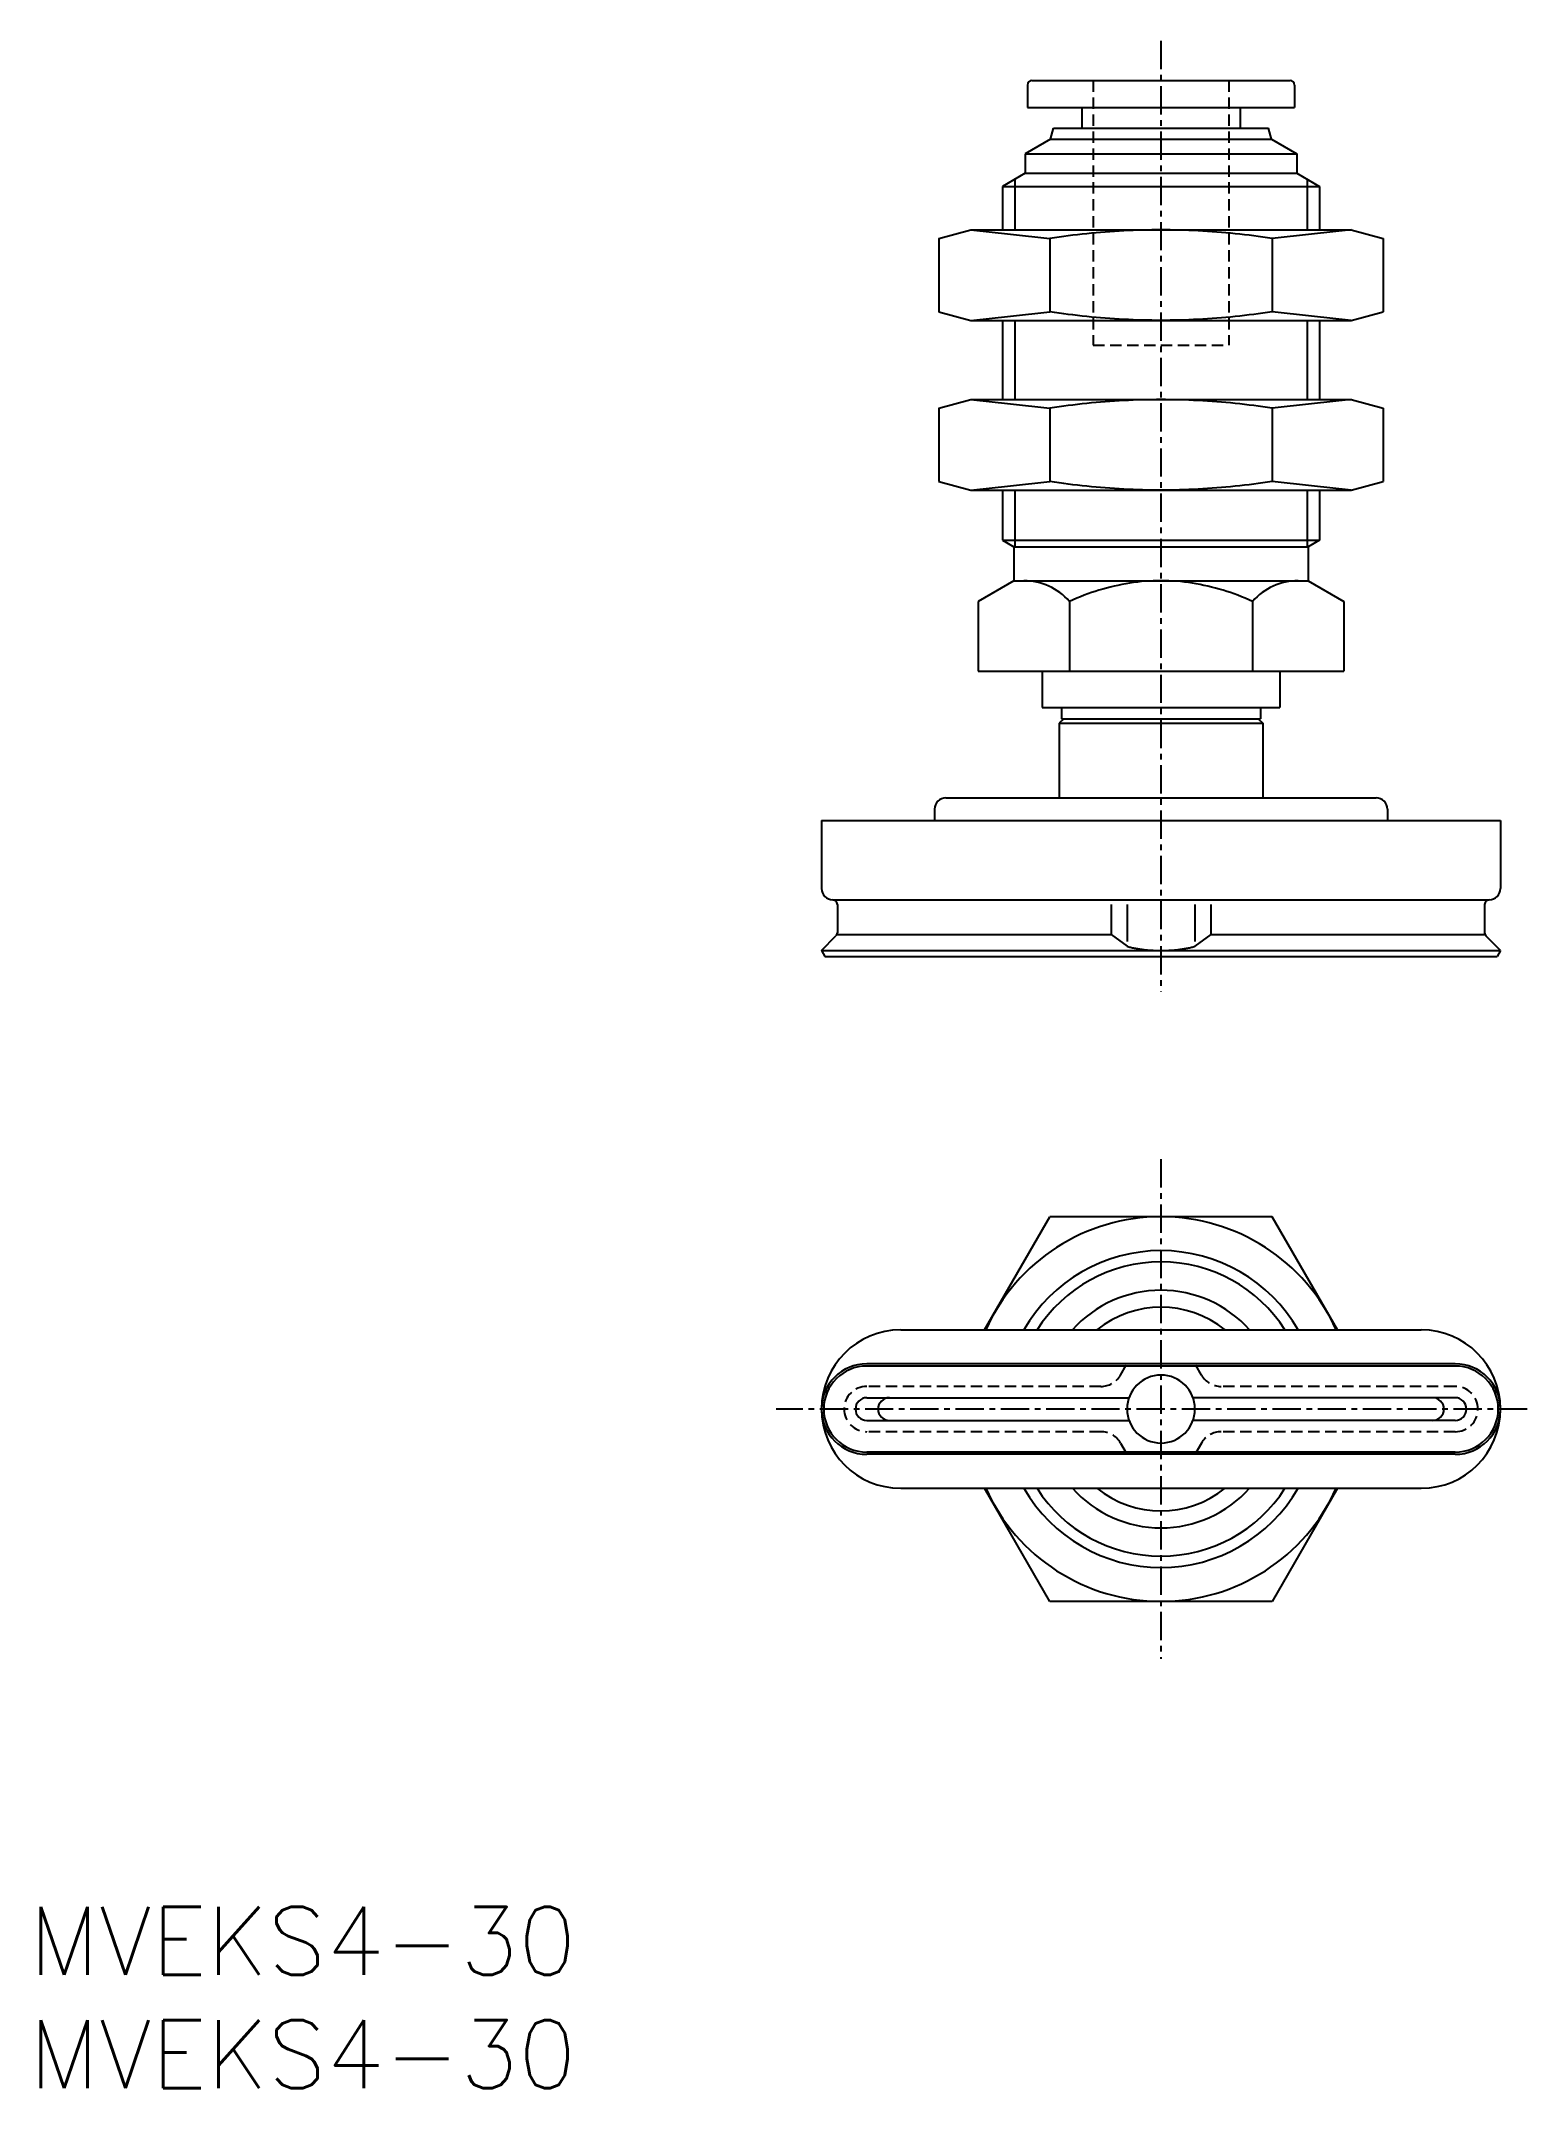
# Model space of a CAD drawing. Extents: x 0.5 to 66.2, y 0 to 90.4.
import ezdxf

# ---------------------------------------------------------------- set-up
doc = ezdxf.new("R2010")
doc.units = 0
doc.linetypes.add('CENTER', pattern=[2, 1.25, -0.25, 0.25, -0.25])
doc.linetypes.add('DASHED', pattern=[0.75, 0.5, -0.25])
doc.layers.get('0').update_dxf_attribs({"linetype": 'CONTINUOUS'})
doc.layers.add('CENTER', color=1, linetype='CENTER')
doc.styles.get("Standard").update_dxf_attribs({"font": 'txt.shx'})

# ---------------------------------------------------------------- blocks, each defined once
blk = doc.blocks.new('*U11')
at = {"color": 7, "linetype": 'CONTINUOUS'}
blk.add_text('MVEKS4-30', height=3, dxfattribs=at).set_placement((0, 0))
blk = doc.blocks.new('*U12')
at = {"color": 7, "linetype": 'CONTINUOUS'}
blk.add_text('MVEKS4-30', height=3, dxfattribs=at).set_placement((0, 5))

msp = doc.modelspace()

# ---------------------------------------------------------------- linework, layer by layer
at = {"color": 7, "linetype": 'CONTINUOUS'}
for p, q in [((44.3, 88.7), (55.7, 88.7)), ((44.1, 88.5), (44.1, 87.5)), ((55.9, 88.5), (55.9, 87.5)), ((44.1, 87.5), (55.9, 87.5)), ((46.5, 87.5), (46.5, 86.6)), ((53.5, 87.5), (53.5, 86.6)), ((45.116, 86.1), (44, 85.456)), ((45.116, 86.1), (45.25, 86.6)), ((45.116, 86.1), (54.884, 86.1)), ((45.25, 86.6), (54.75, 86.6)), ((54.884, 86.1), (54.75, 86.6)), ((54.884, 86.1), (56, 85.456)), ((44, 85.456), (44, 84.6)), ((44, 85.456), (56, 85.456)), ((56, 85.456), (56, 84.6)), ((44, 84.6), (43, 84.023)), ((43.542, 84.335), (43.542, 82.1)), ((44, 84.6), (56, 84.6)), ((56, 84.6), (57, 84.023)), ((56.458, 84.335), (56.458, 82.1)), ((43, 84.023), (43, 82.1)), ((43, 84.023), (57, 84.023)), ((57, 84.023), (57, 82.1)), ((40.185, 81.721), (41.6, 82.1)), ((40.185, 81.721), (40.185, 78.479)), ((41.6, 82.1), (58.4, 82.1)), ((45.093, 81.721), (45.093, 78.479)), ((54.907, 81.721), (54.907, 78.479)), ((58.4, 82.1), (59.815, 81.721)), ((59.815, 81.721), (59.815, 78.479)), ((40.185, 78.479), (41.6, 78.1)), ((41.6, 78.1), (58.4, 78.1)), ((43, 78.1), (43, 74.6)), ((43.542, 78.1), (43.542, 74.6)), ((56.458, 78.1), (56.458, 74.6)), ((57, 78.1), (57, 74.6)), ((58.4, 78.1), (59.815, 78.479)), ((40.185, 74.221), (41.6, 74.6)), ((40.185, 74.221), (40.185, 70.979)), ((41.6, 74.6), (58.4, 74.6)), ((45.093, 74.221), (45.093, 70.979)), ((54.907, 74.221), (54.907, 70.979)), ((58.4, 74.6), (59.815, 74.221)), ((59.815, 74.221), (59.815, 70.979)), ((40.185, 70.979), (41.6, 70.6)), ((41.6, 70.6), (58.4, 70.6)), ((43, 70.6), (43, 68.389)), ((43.542, 70.6), (43.542, 68.1)), ((56.458, 70.6), (56.458, 68.1)), ((57, 70.6), (57, 68.389)), ((58.4, 70.6), (59.815, 70.979)), ((43, 68.389), (57, 68.389)), ((43, 68.389), (43.5, 68.1)), ((43.5, 68.1), (43.5, 66.6)), ((43.5, 68.1), (56.5, 68.1)), ((57, 68.389), (56.5, 68.1)), ((56.5, 68.1), (56.5, 66.6)), ((43.5, 66.6), (41.917, 65.686)), ((43.5, 66.6), (56.5, 66.6)), ((56.5, 66.6), (58.083, 65.686)), ((41.917, 65.686), (41.917, 62.6)), ((45.959, 65.686), (45.959, 62.6)), ((54.041, 65.686), (54.041, 62.6)), ((58.083, 65.686), (58.083, 62.6)), ((41.917, 62.6), (58.083, 62.6)), ((44.75, 62.6), (44.75, 61)), ((55.25, 62.6), (55.25, 61)), ((44.75, 61), (55.25, 61)), ((45.6, 61), (45.6, 60.5)), ((54.4, 61), (54.4, 60.5)), ((45.7, 60.5), (45.5, 60.3)), ((45.5, 60.3), (45.5, 57)), ((45.5, 60.3), (54.5, 60.3)), ((45.6, 60.5), (54.4, 60.5)), ((54.3, 60.5), (54.5, 60.3)), ((54.5, 60.3), (54.5, 57)), ((40.5, 57), (59.5, 57)), ((40, 56.5), (40, 56)), ((60, 56.5), (60, 56)), ((35, 56), (65, 56)), ((35, 56), (35, 53)), ((65, 56), (65, 53)), ((35.5, 52.5), (64.5, 52.5)), ((35.7, 52.3), (35.7, 51.043)), ((47.8, 52.3), (47.8, 50.96)), ((48.5, 52.3), (48.5, 50.657)), ((51.5, 52.3), (51.5, 50.657)), ((52.2, 52.3), (52.2, 50.96)), ((64.3, 52.3), (64.3, 51.043)), ((35, 50.26), (35.641, 50.901)), ((35.7, 50.96), (47.8, 50.96)), ((47.8, 50.96), (48.5, 50.448)), ((52.2, 50.96), (51.5, 50.448)), ((52.2, 50.96), (64.3, 50.96)), ((65, 50.26), (64.359, 50.901)), ((35, 50.26), (35.15, 50)), ((35, 50.26), (65, 50.26)), ((35.15, 50), (64.85, 50)), ((65, 50.26), (64.85, 50)), ((42.206, 33.5), (45.093, 38.5)), ((54.907, 38.5), (45.093, 38.5)), ((57.794, 33.5), (54.907, 38.5)), ((38.5, 33.5), (61.5, 33.5)), ((38.5, 26.5), (61.5, 26.5)), ((45.093, 21.5), (42.206, 26.5)), ((57.794, 26.5), (54.907, 21.5)), ((54.907, 21.5), (45.093, 21.5))]:
    msp.add_line(p, q, dxfattribs=at)
at = {"color": 3, "linetype": 'DASHED'}
for p, q in [((47, 88.7), (47, 77)), ((53, 88.7), (53, 77)), ((47, 77), (53, 77)), ((48.211, 31.5), (48.5, 32)), ((51.789, 31.5), (51.5, 32)), ((47.345, 31), (37, 31)), ((63, 31), (52.655, 31)), ((47.345, 29), (37, 29)), ((63, 29), (52.655, 29)), ((48.211, 28.5), (48.5, 28)), ((51.789, 28.5), (51.5, 28))]:
    msp.add_line(p, q, dxfattribs=at)
at = {"color": 3, "linetype": 'CONTINUOUS'}
for p, q in [((63, 32), (37, 32)), ((63, 31.9), (37, 31.9)), ((37, 30.5), (48.586, 30.5)), ((63, 30.5), (51.414, 30.5)), ((37, 29.5), (48.586, 29.5)), ((63, 29.5), (51.414, 29.5)), ((63, 28.1), (37, 28.1)), ((63, 28), (37, 28))]:
    msp.add_line(p, q, dxfattribs=at)
at = {"color": 7, "linetype": 'CONTINUOUS'}
for points in [[(41.6, 82.1), (43.346, 81.91), (45.093, 81.721)], [(58.4, 82.1), (56.654, 81.91), (54.907, 81.721)], [(41.6, 78.1), (43.346, 78.29), (45.093, 78.479)], [(58.4, 78.1), (56.654, 78.29), (54.907, 78.479)], [(41.6, 74.6), (43.346, 74.41), (45.093, 74.221)], [(58.4, 74.6), (56.654, 74.41), (54.907, 74.221)], [(41.6, 70.6), (43.346, 70.79), (45.093, 70.979)], [(58.4, 70.6), (56.654, 70.79), (54.907, 70.979)]]:
    msp.add_lwpolyline(points, dxfattribs=at)
for points in [[(54.907, 81.721, 0.025379), (51.643, 82.057, 0.025956), (48.358, 82.057, 0.025382), (45.093, 81.721)], [(54.907, 78.479, -0.025379), (51.643, 78.143, -0.025956), (48.358, 78.143, -0.025382), (45.093, 78.479)], [(54.907, 74.221, 0.025379), (51.643, 74.557, 0.025956), (48.358, 74.557, 0.025382), (45.093, 74.221)], [(54.907, 70.979, -0.025379), (51.643, 70.643, -0.025956), (48.358, 70.643, -0.025382), (45.093, 70.979)], [(54.041, 65.686, 0.067071), (51.385, 66.49, 0.079618), (48.613, 66.49, 0.067027), (45.959, 65.686)], [(48.5, 50.448, 0.02345), (48.657, 50.405, 0.02345), (48.826, 50.368, 0.02345), (49.006, 50.336, 0.02345), (49.194, 50.309, 0.02345), (49.389, 50.288, 0.02345), (49.59, 50.272, 0.02345), (49.794, 50.263, 0.02345), (50, 50.26, 0.02345), (50.206, 50.263, 0.02345), (50.41, 50.272, 0.02345), (50.611, 50.288, 0.02345), (50.806, 50.309, 0.02345), (50.994, 50.336, 0.02345), (51.174, 50.368, 0.02345), (51.343, 50.405, 0.02345), (51.5, 50.448, -1)]]:
    msp.add_lwpolyline(points, format="xyb", dxfattribs=at)
for centre, radius, start, end in [((44.3, 88.5), 0.2, 90, 180), ((55.7, 88.5), 0.2, 0, 90), ((43.938, 63.909), 2.691, 41.32949, 90), ((56.062, 63.909), 2.691, 90, 138.67051), ((40.5, 56.5), 0.5, 90, 180), ((59.5, 56.5), 0.5, 0, 90), ((35.5, 53), 0.5, 180, 270), ((35.5, 52.3), 0.2, 0, 90), ((64.5, 52.3), 0.2, 90, 180), ((64.5, 53), 0.5, 270, 0), ((35.5, 51.043), 0.2, 314.99999, 0), ((64.5, 51.043), 0.2, 180, 225.00001), ((50, 30), 8.5, 24.31574, 155.68426), ((50, 30), 7, 29.99998, 150.00002), ((50, 30), 6.5, 32.57898, 147.42102), ((50, 30), 5.25, 41.81033, 138.18967), ((50, 30), 4.5, 51.05759, 128.94241), ((38.5, 30), 3.5, 90, 180), ((61.5, 30), 3.5, 0, 90), ((50, 30), 1.5, 0, 180), ((38.5, 30), 3.5, 180, 270), ((50, 30), 1.5, 180, 0), ((61.5, 30), 3.5, 270, 0), ((50, 30), 8.5, 204.31574, 335.68426), ((50, 30), 7, 209.99998, 330.00002), ((50, 30), 6.5, 212.57898, 327.42102), ((50, 30), 5.25, 221.81033, 318.18967), ((50, 30), 4.5, 231.05759, 308.94241)]:
    msp.add_arc(centre, radius, start, end, dxfattribs=at)
at = {"color": 3, "linetype": 'CONTINUOUS'}
for centre, radius, start, end in [((37, 30), 2, 90, 180), ((37, 30), 1.9, 90, 180), ((63, 30), 2, 0, 90), ((63, 30), 1.9, 0, 90), ((37, 30), 2, 180, 270), ((37, 30), 1.9, 180, 270), ((37, 30), 0.5, 90, 180), ((37, 30), 0.5, 180, 270), ((38, 30), 0.5, 90, 180), ((38, 30), 0.5, 180, 270), ((62, 30), 0.5, 0, 90), ((62, 30), 0.5, 270, 0), ((63, 30), 0.5, 0, 90), ((63, 30), 2, 270, 0), ((63, 30), 1.9, 270, 0), ((63, 30), 0.5, 270, 0)]:
    msp.add_arc(centre, radius, start, end, dxfattribs=at)
at = {"color": 3, "linetype": 'DASHED'}
for centre, start, end in [((37, 30), 90, 180), ((47.345, 32), 270, 330), ((52.655, 32), 210, 270), ((63, 30), 0, 90), ((37, 30), 180, 270), ((63, 30), 270, 0), ((47.345, 28), 30, 90), ((52.655, 28), 90, 150)]:
    msp.add_arc(centre, 1, start, end, dxfattribs=at)
at = {"layer": 'CENTER', "color": 1, "linetype": 'CENTER'}
for p, q in [((50, 90.447), (50, 48.43)), ((50, 41.04), (50, 18.96)), ((66.173, 30), (32.997, 30))]:
    msp.add_line(p, q, dxfattribs=at)

# ---------------------------------------------------------------- block references
at = {"color": 7, "linetype": 'CONTINUOUS'}
for name in ['*U12', '*U11']:
    msp.add_blockref(name, (0, 0), dxfattribs=at)

doc.saveas('drawing.dxf')
